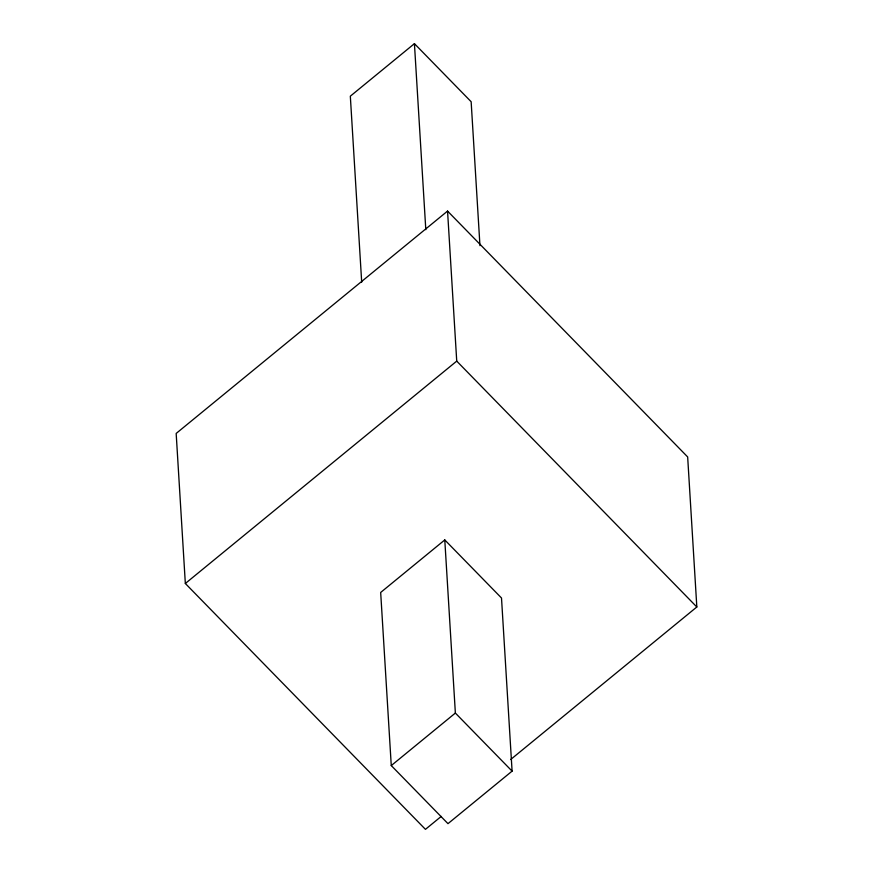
<?xml version="1.0" encoding="UTF-8"?>
<svg xmlns="http://www.w3.org/2000/svg" width="873" height="873" viewBox="0 0 873 873"><rect width="100%" height="100%" fill="white"/><g stroke="black" fill="none" stroke-linecap="round" stroke-linejoin="round"><path stroke-width="1.31" d="M479.954 245.651L471.147 101.726L414.424 43.65L350.324 96.183L361.695 282.197M510.65 759.532L696.829 606.986L687.662 456.939L447.554 211.08L176.171 433.445L185.338 583.491L425.446 829.35L441.225 816.419M185.338 583.491L456.732 361.116L447.554 211.08M444.783 539.929L380.672 592.461L391.268 765.577L447.98 823.654L512.091 771.132L501.506 598.005L444.783 539.929L455.368 713.055L512.091 771.132M391.268 765.577L455.368 713.055M456.732 361.116L696.829 606.986M414.424 43.65L425.806 229.675"/></g></svg>
